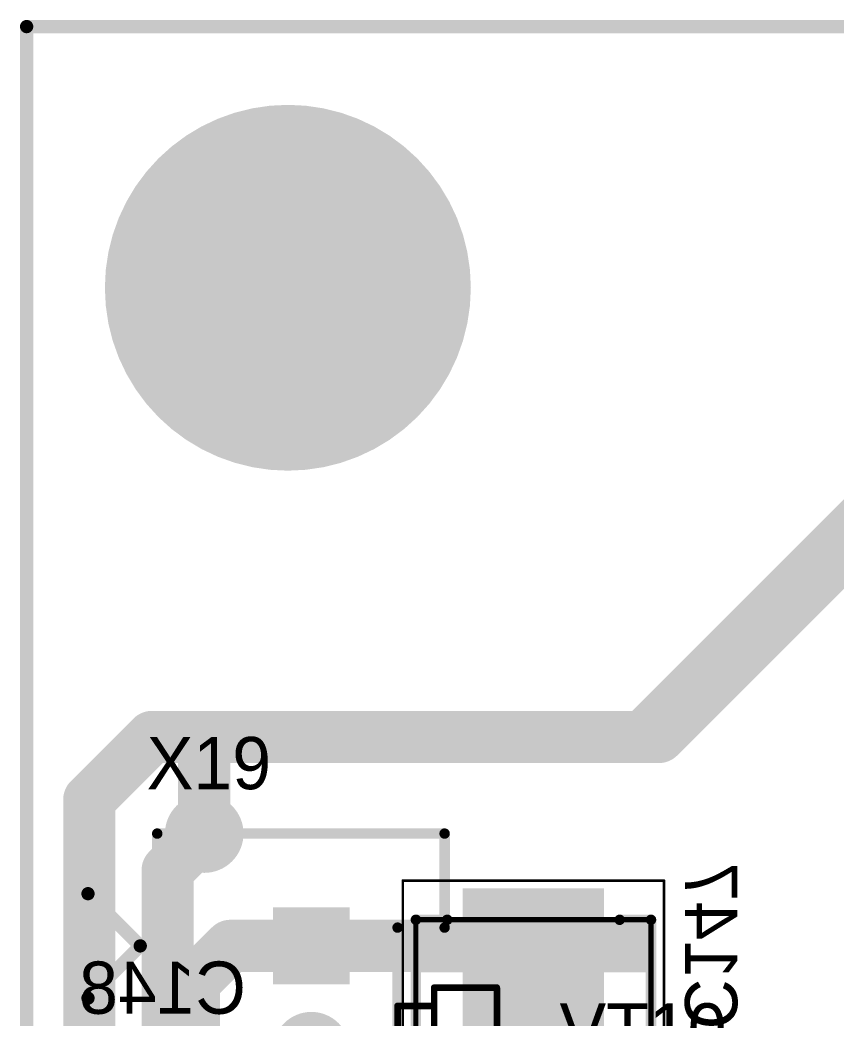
# Model space of a CAD drawing. Header units: millimetres. Extents: x 29 to 180, y 30 to 200.
# Drawn here: x 29.87 to 45.49, y 181.02 to 200.13 of the extents above; entities that cross this region are included whole.
import ezdxf

# ---------------------------------------------------------------- set-up
doc = ezdxf.new("R2010")
doc.units = ezdxf.units.MM
for name, color, linetype in [('BottomLayer', 5, 'Continuous'), ('BottomOverlay', 54, 'Continuous'), ('BottomPaste', 16, 'Continuous'), ('BottomSolder', 6, 'Continuous'), ('Mechanical1', 6, 'Continuous'), ('Mechanical13', 56, 'Continuous'), ('Mechanical15', 56, 'Continuous'), ('MultiLayer', 9, 'Continuous'), ('PadHoleLayer', 156, 'Continuous'), ('TopLayer', 1, 'Continuous'), ('TopOverlay', 2, 'Continuous'), ('TopSolder', 216, 'Continuous'), ('ViaHoleLayer', 16, 'Continuous')]:
    doc.layers.add(name, color=color, linetype=linetype)

# ---------------------------------------------------------------- blocks, each defined once
blk = doc.blocks.new('TAJD_B_709')
at = {"layer": 'BottomLayer'}
for points in [[(-4.25, 1.25), (-4.25, -1.25), (-1.8, 1.25), (-1.8, -1.25)], [(1.8, 1.25), (1.8, -1.25), (4.25, 1.25), (4.25, -1.25)]]:
    blk.add_solid(points, dxfattribs=at)
at = {"layer": 'BottomOverlay'}
for p, q in [((-0.117, 5.707), (-0.117, 5.041)), ((-0.45, 5.374), (0.216, 5.374))]:
    blk.add_line(p, q, dxfattribs=at)
at = {"layer": 'BottomOverlay', "const_width": 0.2}
for points in [[(-3.75, 1.65), (-3.75, 2.25)], [(3.75, 2.25), (-3.75, 2.25)], [(3.75, 1.65), (3.75, 2.25)], [(-3.75, -2.25), (-3.75, -1.65)], [(3.75, -2.25), (3.75, -1.65)], [(3.75, -2.25), (-3.75, -2.25)]]:
    blk.add_lwpolyline(points, dxfattribs=at)
at = {"layer": 'BottomOverlay', "const_width": 0.1}
for points in [[(-3.8, 2.25, 1), (-3.7, 2.25, 1)], [(-3.8, 2.25, 1), (-3.7, 2.25, 1)], [(3.7, 2.25, 1), (3.8, 2.25, 1)], [(3.7, 2.25, 1), (3.8, 2.25, 1)], [(-3.8, 1.65, 1), (-3.7, 1.65, 1)], [(3.7, 1.65, 1), (3.8, 1.65, 1)], [(-3.8, -1.65, 1), (-3.7, -1.65, 1)], [(3.7, -1.65, 1), (3.8, -1.65, 1)], [(-3.8, -2.25, 1), (-3.7, -2.25, 1)], [(-3.8, -2.25, 1), (-3.7, -2.25, 1)], [(3.7, -2.25, 1), (3.8, -2.25, 1)], [(3.7, -2.25, 1), (3.8, -2.25, 1)]]:
    blk.add_lwpolyline(points, format="xyb", close=True, dxfattribs=at)
at = {"layer": 'BottomPaste'}
for points in [[(-4.25, 1.25), (-4.25, -1.25), (-1.8, 1.25), (-1.8, -1.25)], [(1.8, 1.25), (1.8, -1.25), (4.25, 1.25), (4.25, -1.25)]]:
    blk.add_solid(points, dxfattribs=at)
at = {"layer": 'BottomSolder'}
for points in [[(-4.352, 1.352), (-4.352, -1.352), (-1.698, 1.352), (-1.698, -1.352)], [(1.698, 1.352), (1.698, -1.352), (4.352, 1.352), (4.352, -1.352)]]:
    blk.add_solid(points, dxfattribs=at)
at = {"layer": 'Mechanical13', "const_width": 0.1}
for points in [[(3.75, 2.25), (-3.75, 2.25)], [(-3.75, -2.25), (-3.75, 2.25)], [(3.75, -2.25), (3.75, 2.25)], [(3.75, -2.25), (-3.75, -2.25)]]:
    blk.add_lwpolyline(points, dxfattribs=at)
at = {"layer": 'Mechanical13', "const_width": 0.05}
for points in [[(-3.775, 2.25, 1), (-3.725, 2.25, 1)], [(-3.775, 2.25, 1), (-3.725, 2.25, 1)], [(3.725, 2.25, 1), (3.775, 2.25, 1)], [(3.725, 2.25, 1), (3.775, 2.25, 1)], [(-3.775, -2.25, 1), (-3.725, -2.25, 1)], [(-3.775, -2.25, 1), (-3.725, -2.25, 1)], [(3.725, -2.25, 1), (3.775, -2.25, 1)], [(3.725, -2.25, 1), (3.775, -2.25, 1)]]:
    blk.add_lwpolyline(points, format="xyb", close=True, dxfattribs=at)
at = {"layer": 'Mechanical13'}
blk.add_solid([(-3.75, -2.25), (-2.741, -2.25), (-3.75, 2.25), (-2.741, 2.25)], dxfattribs=at)
at = {"layer": 'Mechanical15'}
for points, const_width in [([(4.5, 2.5), (-4.5, 2.5)], 0.05), ([(-4.5, -2.5), (-4.5, 2.5)], 0.05), ([(4.5, -2.5), (4.5, 2.5)], 0.05), ([(0, -0.5), (0, 0.5)], 0.1), ([(0.5, 0), (-0.5, 0)], 0.1), ([(4.5, -2.5), (-4.5, -2.5)], 0.05)]:
    blk.add_lwpolyline(points, dxfattribs=dict(at, const_width=const_width))
for points, const_width in [([(-4.513, 2.5, 1), (-4.488, 2.5, 1)], 0.025), ([(-4.513, 2.5, 1), (-4.488, 2.5, 1)], 0.025), ([(4.487, 2.5, 1), (4.512, 2.5, 1)], 0.025), ([(4.487, 2.5, 1), (4.512, 2.5, 1)], 0.025), ([(-0.025, 0.5, 1), (0.025, 0.5, 1)], 0.05), ([(-0.525, 0, 1), (-0.475, 0, 1)], 0.05), ([(0.475, 0, 1), (0.525, 0, 1)], 0.05), ([(-0.025, -0.5, 1), (0.025, -0.5, 1)], 0.05), ([(-4.513, -2.5, 1), (-4.488, -2.5, 1)], 0.025), ([(-4.513, -2.5, 1), (-4.488, -2.5, 1)], 0.025), ([(4.487, -2.5, 1), (4.512, -2.5, 1)], 0.025), ([(4.487, -2.5, 1), (4.512, -2.5, 1)], 0.025)]:
    blk.add_lwpolyline(points, format="xyb", close=True, dxfattribs=dict(at, const_width=const_width))
blk = doc.blocks.new('35362_0450_963')
at = {"layer": 'BottomLayer', "const_width": 0.61}
for points in [[(-6.305, 0, 1), (-5.695, 0, 1)], [(-4.304, 0, 1), (-3.695, 0, 1)], [(-2.305, 0, 1), (-1.695, 0, 1)]]:
    blk.add_lwpolyline(points, format="xyb", close=True, dxfattribs=at)
at = {"layer": 'BottomLayer'}
blk.add_solid([(-0.61, -0.61), (0.61, -0.61), (-0.61, 0.61), (0.61, 0.61)], dxfattribs=at)
at = {"layer": 'BottomSolder', "const_width": 0.736}
for points in [[(-6.368, 0, 1), (-5.632, 0, 1)], [(-4.368, 0, 1), (-3.632, 0, 1)], [(-2.368, 0, 1), (-1.632, 0, 1)]]:
    blk.add_lwpolyline(points, format="xyb", close=True, dxfattribs=at)
at = {"layer": 'BottomSolder'}
blk.add_solid([(-0.736, -0.736), (0.736, -0.736), (-0.736, 0.736), (0.736, 0.736)], dxfattribs=at)
at = {"layer": 'PadHoleLayer', "const_width": 0.406}
for points in [[(-6.203, 0, 1), (-5.797, 0, 1)], [(-4.203, 0, 1), (-3.796, 0, 1)], [(-2.203, 0, 1), (-1.797, 0, 1)], [(-0.203, 0, 1), (0.203, 0, 1)]]:
    blk.add_lwpolyline(points, format="xyb", close=True, dxfattribs=at)
at = {"layer": 'TopLayer', "const_width": 0.61}
for points in [[(-6.305, 0, 1), (-5.695, 0, 1)], [(-4.304, 0, 1), (-3.695, 0, 1)], [(-2.305, 0, 1), (-1.695, 0, 1)]]:
    blk.add_lwpolyline(points, format="xyb", close=True, dxfattribs=at)
at = {"layer": 'TopLayer'}
blk.add_solid([(-0.61, -0.61), (0.61, -0.61), (-0.61, 0.61), (0.61, 0.61)], dxfattribs=at)
at = {"layer": 'TopOverlay'}
for points, const_width in [([(-1, 4.275), (0, 3.275)], 0.254), ([(-1, 4.275), (1, 4.275)], 0.254), ([(1, 4.275), (0, 3.275)], 0.254), ([(-8.15, 2.95), (2.15, 2.95)], 0.2), ([(-8.15, 2.95), (-8.15, -2.55)], 0.2), ([(2.15, 2.95), (2.15, -2.55)], 0.2), ([(-6.5, -1.65), (-6.5, -2.55)], 0.2), ([(-6.5, -1.65), (0.35, -1.65)], 0.2), ([(-5, -1.65), (-1.15, -1.65)], 0.127), ([(-5, -1.65), (-5, -2.35)], 0.127), ([(-1.15, -1.65), (-1.15, -2.35)], 0.127), ([(0.35, -1.65), (0.35, -2.55)], 0.2), ([(-5.4, -2.35), (-5.4, -3.55)], 0.127), ([(-5.4, -2.35), (-0.8, -2.35)], 0.127), ([(-5, -2.35), (-1.15, -2.35)], 0.127), ([(-0.8, -2.35), (-0.8, -3.55)], 0.127), ([(-8.15, -2.55), (-6.5, -2.55)], 0.2), ([(0.35, -2.55), (2.15, -2.55)], 0.2), ([(-5.4, -3.55), (-0.8, -3.55)], 0.127)]:
    blk.add_lwpolyline(points, dxfattribs=dict(at, const_width=const_width))
for points, const_width in [([(-1.064, 4.275, 1), (-0.937, 4.275, 1)], 0.127), ([(-1.064, 4.275, 1), (-0.937, 4.275, 1)], 0.127), ([(0.936, 4.275, 1), (1.063, 4.275, 1)], 0.127), ([(0.936, 4.275, 1), (1.063, 4.275, 1)], 0.127), ([(-0.064, 3.275, 1), (0.063, 3.275, 1)], 0.127), ([(-0.064, 3.275, 1), (0.063, 3.275, 1)], 0.127), ([(-8.2, 2.95, 1), (-8.1, 2.95, 1)], 0.0999), ([(-8.2, 2.95, 1), (-8.1, 2.95, 1)], 0.0999), ([(2.1, 2.95, 1), (2.2, 2.95, 1)], 0.0999), ([(2.1, 2.95, 1), (2.2, 2.95, 1)], 0.0999), ([(-6.55, -1.65, 1), (-6.45, -1.65, 1)], 0.0999), ([(-6.55, -1.65, 1), (-6.45, -1.65, 1)], 0.0999), ([(-5.032, -1.65, 1), (-4.968, -1.65, 1)], 0.0635), ([(-5.032, -1.65, 1), (-4.968, -1.65, 1)], 0.0635), ([(-1.182, -1.65, 1), (-1.118, -1.65, 1)], 0.0635), ([(-1.182, -1.65, 1), (-1.118, -1.65, 1)], 0.0635), ([(0.3, -1.65, 1), (0.4, -1.65, 1)], 0.0999), ([(0.3, -1.65, 1), (0.4, -1.65, 1)], 0.0999), ([(-5.431, -2.35, 1), (-5.368, -2.35, 1)], 0.0635), ([(-5.431, -2.35, 1), (-5.368, -2.35, 1)], 0.0635), ([(-5.032, -2.35, 1), (-4.968, -2.35, 1)], 0.0635), ([(-5.032, -2.35, 1), (-4.968, -2.35, 1)], 0.0635), ([(-1.182, -2.35, 1), (-1.118, -2.35, 1)], 0.0635), ([(-1.182, -2.35, 1), (-1.118, -2.35, 1)], 0.0635), ([(-0.831, -2.35, 1), (-0.768, -2.35, 1)], 0.0635), ([(-0.831, -2.35, 1), (-0.768, -2.35, 1)], 0.0635), ([(-8.2, -2.55, 1), (-8.1, -2.55, 1)], 0.0999), ([(-8.2, -2.55, 1), (-8.1, -2.55, 1)], 0.0999), ([(-6.55, -2.55, 1), (-6.45, -2.55, 1)], 0.0999), ([(-6.55, -2.55, 1), (-6.45, -2.55, 1)], 0.0999), ([(0.3, -2.55, 1), (0.4, -2.55, 1)], 0.0999), ([(0.3, -2.55, 1), (0.4, -2.55, 1)], 0.0999), ([(2.1, -2.55, 1), (2.2, -2.55, 1)], 0.0999), ([(2.1, -2.55, 1), (2.2, -2.55, 1)], 0.0999), ([(-5.431, -3.55, 1), (-5.368, -3.55, 1)], 0.0635), ([(-5.431, -3.55, 1), (-5.368, -3.55, 1)], 0.0635), ([(-0.831, -3.55, 1), (-0.768, -3.55, 1)], 0.0635), ([(-0.831, -3.55, 1), (-0.768, -3.55, 1)], 0.0635)]:
    blk.add_lwpolyline(points, format="xyb", close=True, dxfattribs=dict(at, const_width=const_width))
at = {"layer": 'TopSolder', "const_width": 0.736}
for points in [[(-6.368, 0, 1), (-5.632, 0, 1)], [(-4.368, 0, 1), (-3.632, 0, 1)], [(-2.368, 0, 1), (-1.632, 0, 1)]]:
    blk.add_lwpolyline(points, format="xyb", close=True, dxfattribs=at)
at = {"layer": 'TopSolder'}
blk.add_solid([(-0.736, -0.736), (0.736, -0.736), (-0.736, 0.736), (0.736, 0.736)], dxfattribs=at)

msp = doc.modelspace()

# ---------------------------------------------------------------- linework, layer by layer
at = {"layer": 'BottomLayer'}
for points, const_width in [([(33.3, 195, 1), (36.7, 195, 1)], 3.4), ([(33.15, 186.4, 1), (33.65, 186.4, 1)], 0.5), ([(33.15, 186.4, 1), (33.65, 186.4, 1)], 0.5), ([(41.55, 186.4, 1), (42.05, 186.4, 1)], 0.5), ([(41.55, 186.4, 1), (42.05, 186.4, 1)], 0.5), ([(33.075, 184.55, 1), (33.725, 184.55, 1)], 0.65), ([(33.15, 184.55, 1), (33.65, 184.55, 1)], 0.5), ([(33.65, 182.4, 1), (34.15, 182.4, 1)], 0.5), ([(33.65, 182.4, 1), (34.15, 182.4, 1)], 0.5), ([(35.2, 182.4, 1), (35.7, 182.4, 1)], 0.5), ([(35.2, 182.4, 1), (35.7, 182.4, 1)], 0.5), ([(39.15, 182.4, 1), (39.65, 182.4, 1)], 0.5), ([(39.15, 182.4, 1), (39.65, 182.4, 1)], 0.5), ([(39.45, 182.1, 1), (39.95, 182.1, 1)], 0.5), ([(32.95, 181.7, 1), (33.45, 181.7, 1)], 0.5), ([(32.95, 181.7, 1), (33.45, 181.7, 1)], 0.5)]:
    msp.add_lwpolyline(points, format="xyb", close=True, dxfattribs=dict(at, const_width=const_width))
at = {"layer": 'BottomLayer', "const_width": 1}
for points in [[(41.8, 186.4), (46.4, 191)], [(33.4, 186.4), (41.8, 186.4)], [(33.4, 184.55), (33.4, 186.4)], [(33.2, 181.7), (33.9, 182.4)], [(33.9, 182.4), (35.45, 182.4)], [(35.45, 182.4), (39.4, 182.4)], [(39.4, 182.4), (39.7, 182.1)], [(33.2, 180.2), (33.2, 181.7)]]:
    msp.add_lwpolyline(points, dxfattribs=at)
at = {"layer": 'BottomSolder'}
for points, const_width in [([(33.249, 195, 1), (36.751, 195, 1)], 3.502), ([(33.024, 184.55, 1), (33.776, 184.55, 1)], 0.752)]:
    msp.add_lwpolyline(points, format="xyb", close=True, dxfattribs=dict(at, const_width=const_width))
at = {"layer": 'Mechanical1', "const_width": 0.254}
for points in [[(30, 200), (180, 200)], [(30, 30), (30, 200)]]:
    msp.add_lwpolyline(points, dxfattribs=at)
at = {"layer": 'Mechanical1', "const_width": 0.127}
msp.add_lwpolyline([(29.937, 200, 1), (30.064, 200, 1)], format="xyb", close=True, dxfattribs=at)
msp.add_lwpolyline([(29.937, 200, 1), (30.064, 200, 1)], format="xyb", close=True, dxfattribs=at)
at = {"layer": 'MultiLayer'}
for points, const_width in [([(33.3, 195, 1), (36.7, 195, 1)], 3.4), ([(33.075, 184.55, 1), (33.725, 184.55, 1)], 0.65)]:
    msp.add_lwpolyline(points, format="xyb", close=True, dxfattribs=dict(at, const_width=const_width))
at = {"layer": 'PadHoleLayer', "const_width": 2}
msp.add_lwpolyline([(34, 195, 1), (36, 195, 1)], format="xyb", close=True, dxfattribs=at)
at = {"layer": 'TopLayer'}
for points, const_width in [([(33.3, 195, 1), (36.7, 195, 1)], 3.4), ([(32.15, 186.4, 1), (32.65, 186.4, 1)], 0.5), ([(32.15, 186.4, 1), (32.65, 186.4, 1)], 0.5), ([(41.85, 186.4, 1), (42.35, 186.4, 1)], 0.5), ([(41.85, 186.4, 1), (42.35, 186.4, 1)], 0.5), ([(30.95, 185.2, 1), (31.45, 185.2, 1)], 0.5), ([(30.95, 185.2, 1), (31.45, 185.2, 1)], 0.5), ([(33.075, 184.55, 1), (33.725, 184.55, 1)], 0.65), ([(33.15, 184.55, 1), (33.65, 184.55, 1)], 0.5), ([(32.45, 183.85, 1), (32.95, 183.85, 1)], 0.5), ([(32.45, 183.85, 1), (32.95, 183.85, 1)], 0.5)]:
    msp.add_lwpolyline(points, format="xyb", close=True, dxfattribs=dict(at, const_width=const_width))
at = {"layer": 'TopLayer', "const_width": 1}
for points in [[(42.1, 186.4), (46.4, 190.7)], [(31.2, 185.2), (32.4, 186.4)], [(32.4, 186.4), (42.1, 186.4)], [(31.2, 180.2), (31.2, 185.2)], [(32.7, 183.85), (33.4, 184.55)], [(32.7, 176.8), (32.7, 183.85)]]:
    msp.add_lwpolyline(points, dxfattribs=at)
at = {"layer": 'TopSolder'}
for points, const_width in [([(33.249, 195, 1), (36.751, 195, 1)], 3.502), ([(33.024, 184.55, 1), (33.776, 184.55, 1)], 0.752)]:
    msp.add_lwpolyline(points, format="xyb", close=True, dxfattribs=dict(at, const_width=const_width))
at = {"layer": 'ViaHoleLayer', "const_width": 0.35}
msp.add_lwpolyline([(33.225, 184.55, 1), (33.575, 184.55, 1)], format="xyb", close=True, dxfattribs=at)

# ---------------------------------------------------------------- block references
for name, p, rotation in [('35362_0450_963', (35.45, 182.4), 90), ('TAJD_B_709', (39.7, 179.15), 270)]:
    msp.add_blockref(name, p, dxfattribs=dict(rotation=rotation))

# ---------------------------------------------------------------- texts
at = {"layer": 'BottomOverlay', "text_generation_flag": 2}
msp.add_text('C147', height=1, rotation=270, dxfattribs=at).set_placement((42.6, 180.8))
msp.add_text('C148', height=1, dxfattribs=at).set_placement((34.2, 181.1))
at = {"layer": 'TopOverlay'}
for s, p in [('X19', (32.3, 185.4)), ('VT10', (40.2, 180.3))]:
    msp.add_text(s, height=1, dxfattribs=at).set_placement(p)

doc.saveas('drawing.dxf')
